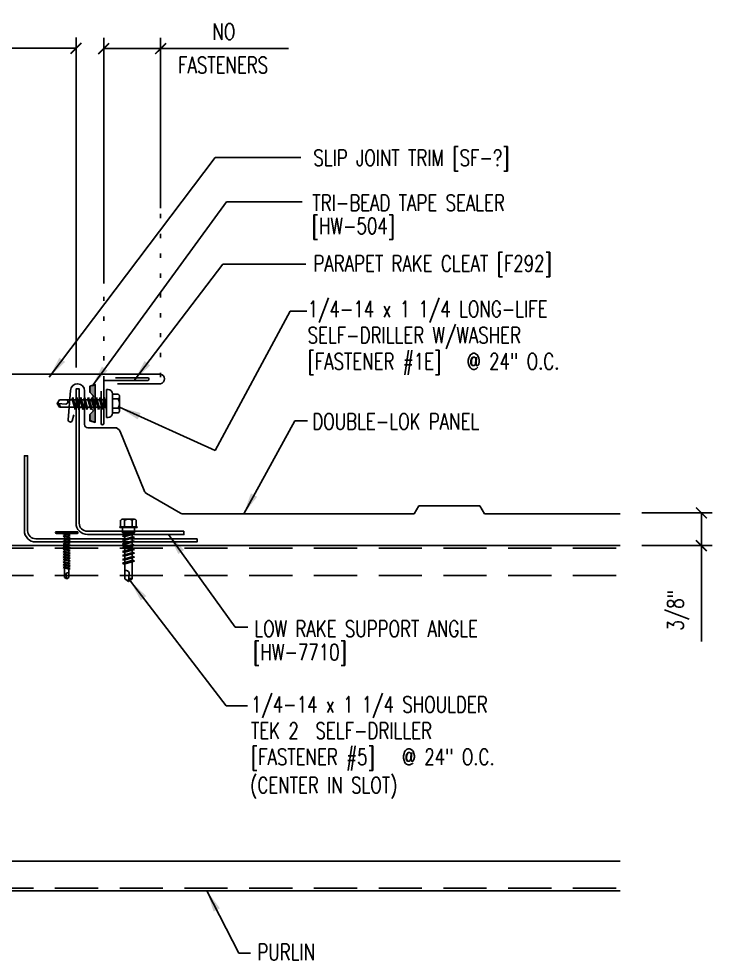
# Model space of a CAD drawing. Extents: x 7.9 to 39.6, y 14.5 to 36.3.
# Drawn here: x 23.53 to 39.59, y 14.52 to 36.34 of the extents above; entities that cross this region are included whole.
import ezdxf

# ---------------------------------------------------------------- set-up
doc = ezdxf.new("R2010")
doc.units = 0
doc.header["$LTSCALE"] = 4
doc.header["$MEASUREMENT"] = 0
doc.linetypes.add('ACAD_ISO07W100', pattern=[3, 0, -3])
doc.linetypes.add('HIDDEN', pattern=[0.375, 0.25, -0.125])
doc.layers.get('0').update_dxf_attribs({"linetype": 'CONTINUOUS'})
doc.layers.get('DEFPOINTS').update_dxf_attribs({"linetype": 'CONTINUOUS'})
for name, color, linetype in [('DIM', 7, 'CONTINUOUS'), ('FASTENER', 9, 'CONTINUOUS'), ('PANEL', 11, 'CONTINUOUS'), ('STLA', 12, 'CONTINUOUS'), ('TAPE', 8, 'CONTINUOUS'), ('TEXT', 2, 'CONTINUOUS'), ('TRIM', 6, 'CONTINUOUS')]:
    doc.layers.add(name, color=color, linetype=linetype)
doc.styles.add('TEXT1', font='ROMANS.shx', dxfattribs={"width": 0.75, "height": 0.375})
doc.dimstyles.new('DETAIL$0', dxfattribs={"dimscale": 4, "dimtxt": 0.09375, "dimasz": 0.0625, "dimexe": 0.0625, "dimexo": 0.125, "dimgap": 0.0625, "dimtad": 1, "dimdec": 4, "dimzin": 3, "dimdsep": 46, "dimlunit": 4, "dimtxsty": 'TEXT1', "dimblk": 'ARCHTICK', "dimcen": 0.0625, "dimclrd": 7, "dimclre": 7, "dimclrt": 2, "dimadec": 0, "dimazin": 0, "dimtfac": 0.59375, "dimtdec": 4, "dimtmove": 0, "dimatfit": 3, "dimfxl": 0, "dimtolj": 1, "dimtzin": 3, "dimarcsym": 0})
doc.dimstyles.new('DETAIL$7', dxfattribs={"dimscale": 4, "dimtxt": 0.09375, "dimasz": 0.125, "dimexe": 0.0625, "dimexo": 0.125, "dimgap": 0.0625, "dimtad": 1, "dimdec": 4, "dimzin": 3, "dimdsep": 46, "dimlunit": 4, "dimtxsty": 'TEXT1', "dimblk": 'ARCHTICK', "dimcen": 0.0625, "dimclrd": 7, "dimclre": 7, "dimclrt": 2, "dimadec": 0, "dimazin": 0, "dimtfac": 0.59375, "dimtdec": 4, "dimtmove": 0, "dimatfit": 3, "dimfxl": 0, "dimtolj": 1, "dimtzin": 3, "dimarcsym": 0})

# ---------------------------------------------------------------- blocks, each defined once
blk = doc.blocks.new('*X4')
at = {"color": 0}
for p, q in [((-0.434, 0.135), (-0.434, 0.135)), ((-0.434, 0.123), (-0.434, 0.123)), ((-0.422, 0.141), (-0.422, 0.141)), ((-0.422, 0.129), (-0.422, 0.129)), ((-0.422, 0.117), (-0.422, 0.117)), ((-0.422, 0.105), (-0.422, 0.105)), ((-0.422, 0.094), (-0.422, 0.094)), ((-0.422, 0.082), (-0.422, 0.082)), ((-0.41, 0.135), (-0.41, 0.135)), ((-0.41, 0.123), (-0.41, 0.123)), ((-0.41, 0.111), (-0.41, 0.111)), ((-0.41, 0.1), (-0.41, 0.1)), ((-0.41, 0.088), (-0.41, 0.088)), ((-0.41, 0.076), (-0.41, 0.076)), ((-0.41, 0.064), (-0.41, 0.064)), ((-0.41, 0.053), (-0.41, 0.053)), ((-0.41, 0.041), (-0.41, 0.041)), ((-0.398, 0.141), (-0.398, 0.141)), ((-0.398, 0.129), (-0.398, 0.129)), ((-0.398, 0.117), (-0.398, 0.117)), ((-0.398, 0.105), (-0.398, 0.105)), ((-0.398, 0.094), (-0.398, 0.094)), ((-0.398, 0.082), (-0.398, 0.082)), ((-0.398, 0.07), (-0.398, 0.07)), ((-0.398, 0.059), (-0.398, 0.059)), ((-0.398, 0.047), (-0.398, 0.047)), ((-0.398, 0.035), (-0.398, 0.035)), ((-0.398, 0.023), (-0.398, 0.023)), ((-0.387, 0.135), (-0.387, 0.135)), ((-0.387, 0.123), (-0.387, 0.123)), ((-0.387, 0.111), (-0.387, 0.111)), ((-0.387, 0.1), (-0.387, 0.1)), ((-0.387, 0.088), (-0.387, 0.088)), ((-0.387, 0.076), (-0.387, 0.076)), ((-0.387, 0.064), (-0.387, 0.064)), ((-0.387, 0.053), (-0.387, 0.053)), ((-0.387, 0.041), (-0.387, 0.041)), ((-0.387, 0.029), (-0.387, 0.029)), ((-0.375, 0.141), (-0.375, 0.141)), ((-0.375, 0.129), (-0.375, 0.129)), ((-0.375, 0.117), (-0.375, 0.117)), ((-0.375, 0.105), (-0.375, 0.105)), ((-0.375, 0.094), (-0.375, 0.094)), ((-0.375, 0.082), (-0.375, 0.082)), ((-0.375, 0.07), (-0.375, 0.07)), ((-0.375, 0.059), (-0.375, 0.059)), ((-0.375, 0.047), (-0.375, 0.047)), ((-0.375, 0.035), (-0.375, 0.035)), ((-0.375, 0.023), (-0.375, 0.023)), ((-0.363, 0.135), (-0.363, 0.135)), ((-0.363, 0.123), (-0.363, 0.123)), ((-0.363, 0.111), (-0.363, 0.111)), ((-0.363, 0.1), (-0.363, 0.1)), ((-0.363, 0.088), (-0.363, 0.088)), ((-0.363, 0.076), (-0.363, 0.076)), ((-0.363, 0.064), (-0.363, 0.064)), ((-0.363, 0.053), (-0.363, 0.053)), ((-0.363, 0.041), (-0.363, 0.041)), ((-0.363, 0.029), (-0.363, 0.029)), ((-0.352, 0.141), (-0.352, 0.141)), ((-0.352, 0.129), (-0.352, 0.129)), ((-0.352, 0.117), (-0.352, 0.117)), ((-0.352, 0.105), (-0.352, 0.105)), ((-0.352, 0.094), (-0.352, 0.094)), ((-0.352, 0.082), (-0.352, 0.082)), ((-0.352, 0.07), (-0.352, 0.07)), ((-0.352, 0.059), (-0.352, 0.059)), ((-0.352, 0.047), (-0.352, 0.047)), ((-0.352, 0.035), (-0.352, 0.035)), ((-0.352, 0.023), (-0.352, 0.023)), ((-0.34, 0.135), (-0.34, 0.135)), ((-0.34, 0.123), (-0.34, 0.123)), ((-0.34, 0.111), (-0.34, 0.111)), ((-0.34, 0.1), (-0.34, 0.1)), ((-0.34, 0.088), (-0.34, 0.088)), ((-0.34, 0.076), (-0.34, 0.076)), ((-0.34, 0.064), (-0.34, 0.064)), ((-0.34, 0.053), (-0.34, 0.053)), ((-0.34, 0.041), (-0.34, 0.041)), ((-0.34, 0.029), (-0.34, 0.029)), ((-0.328, 0.141), (-0.328, 0.141)), ((-0.328, 0.129), (-0.328, 0.129)), ((-0.328, 0.117), (-0.328, 0.117)), ((-0.328, 0.105), (-0.328, 0.105)), ((-0.328, 0.094), (-0.328, 0.094)), ((-0.328, 0.082), (-0.328, 0.082)), ((-0.328, 0.07), (-0.328, 0.07)), ((-0.328, 0.059), (-0.328, 0.059)), ((-0.328, 0.047), (-0.328, 0.047)), ((-0.328, 0.035), (-0.328, 0.035)), ((-0.328, 0.023), (-0.328, 0.023)), ((-0.316, 0.135), (-0.316, 0.135)), ((-0.316, 0.123), (-0.316, 0.123)), ((-0.316, 0.111), (-0.316, 0.111)), ((-0.316, 0.1), (-0.316, 0.1)), ((-0.316, 0.088), (-0.316, 0.088)), ((-0.316, 0.076), (-0.316, 0.076)), ((-0.316, 0.064), (-0.316, 0.064)), ((-0.316, 0.053), (-0.316, 0.053)), ((-0.316, 0.041), (-0.316, 0.041)), ((-0.316, 0.029), (-0.316, 0.029)), ((-0.305, 0.141), (-0.305, 0.141)), ((-0.305, 0.129), (-0.305, 0.129)), ((-0.305, 0.117), (-0.305, 0.117)), ((-0.305, 0.105), (-0.305, 0.105)), ((-0.305, 0.094), (-0.305, 0.094)), ((-0.305, 0.082), (-0.305, 0.082)), ((-0.305, 0.07), (-0.305, 0.07)), ((-0.305, 0.059), (-0.305, 0.059)), ((-0.305, 0.047), (-0.305, 0.047)), ((-0.305, 0.035), (-0.305, 0.035)), ((-0.305, 0.023), (-0.305, 0.023)), ((-0.293, 0.135), (-0.293, 0.135)), ((-0.293, 0.123), (-0.293, 0.123)), ((-0.293, 0.111), (-0.293, 0.111)), ((-0.293, 0.1), (-0.293, 0.1)), ((-0.293, 0.088), (-0.293, 0.088)), ((-0.293, 0.076), (-0.293, 0.076)), ((-0.293, 0.064), (-0.293, 0.064)), ((-0.293, 0.053), (-0.293, 0.053)), ((-0.293, 0.041), (-0.293, 0.041)), ((-0.293, 0.029), (-0.293, 0.029)), ((-0.281, 0.141), (-0.281, 0.141)), ((-0.281, 0.129), (-0.281, 0.129)), ((-0.281, 0.117), (-0.281, 0.117)), ((-0.281, 0.105), (-0.281, 0.105)), ((-0.281, 0.094), (-0.281, 0.094)), ((-0.281, 0.082), (-0.281, 0.082)), ((-0.281, 0.07), (-0.281, 0.07)), ((-0.281, 0.059), (-0.281, 0.059)), ((-0.281, 0.047), (-0.281, 0.047)), ((-0.281, 0.035), (-0.281, 0.035)), ((-0.281, 0.023), (-0.281, 0.023)), ((-0.27, 0.135), (-0.27, 0.135)), ((-0.27, 0.123), (-0.27, 0.123)), ((-0.27, 0.111), (-0.27, 0.111)), ((-0.27, 0.1), (-0.27, 0.1)), ((-0.27, 0.088), (-0.27, 0.088)), ((-0.27, 0.076), (-0.27, 0.076)), ((-0.27, 0.064), (-0.27, 0.064)), ((-0.27, 0.053), (-0.27, 0.053)), ((-0.27, 0.041), (-0.27, 0.041)), ((-0.27, 0.029), (-0.27, 0.029)), ((-0.258, 0.141), (-0.258, 0.141)), ((-0.258, 0.129), (-0.258, 0.129)), ((-0.258, 0.117), (-0.258, 0.117)), ((-0.258, 0.105), (-0.258, 0.105)), ((-0.258, 0.094), (-0.258, 0.094)), ((-0.258, 0.082), (-0.258, 0.082)), ((-0.258, 0.07), (-0.258, 0.07)), ((-0.258, 0.059), (-0.258, 0.059)), ((-0.258, 0.047), (-0.258, 0.047)), ((-0.258, 0.035), (-0.258, 0.035)), ((-0.258, 0.023), (-0.258, 0.023)), ((-0.246, 0.135), (-0.246, 0.135)), ((-0.246, 0.123), (-0.246, 0.123)), ((-0.246, 0.111), (-0.246, 0.111)), ((-0.246, 0.1), (-0.246, 0.1)), ((-0.246, 0.088), (-0.246, 0.088)), ((-0.246, 0.076), (-0.246, 0.076)), ((-0.246, 0.064), (-0.246, 0.064)), ((-0.246, 0.053), (-0.246, 0.053)), ((-0.246, 0.041), (-0.246, 0.041)), ((-0.234, 0.141), (-0.234, 0.141)), ((-0.234, 0.129), (-0.234, 0.129)), ((-0.234, 0.117), (-0.234, 0.117)), ((-0.234, 0.105), (-0.234, 0.105)), ((-0.234, 0.094), (-0.234, 0.094)), ((-0.234, 0.082), (-0.234, 0.082)), ((-0.234, 0.07), (-0.234, 0.07)), ((-0.234, 0.059), (-0.234, 0.059)), ((-0.234, 0.047), (-0.234, 0.047)), ((-0.223, 0.135), (-0.223, 0.135)), ((-0.223, 0.123), (-0.223, 0.123)), ((-0.223, 0.111), (-0.223, 0.111)), ((-0.223, 0.1), (-0.223, 0.1)), ((-0.223, 0.088), (-0.223, 0.088)), ((-0.223, 0.076), (-0.223, 0.076)), ((-0.223, 0.064), (-0.223, 0.064)), ((-0.211, 0.141), (-0.211, 0.141)), ((-0.211, 0.129), (-0.211, 0.129)), ((-0.211, 0.117), (-0.211, 0.117)), ((-0.211, 0.105), (-0.211, 0.105)), ((-0.211, 0.094), (-0.211, 0.094)), ((-0.211, 0.082), (-0.211, 0.082)), ((-0.211, 0.07), (-0.211, 0.07)), ((-0.199, 0.135), (-0.199, 0.135)), ((-0.199, 0.123), (-0.199, 0.123)), ((-0.199, 0.111), (-0.199, 0.111)), ((-0.199, 0.1), (-0.199, 0.1)), ((-0.199, 0.088), (-0.199, 0.088)), ((-0.188, 0.141), (-0.188, 0.141)), ((-0.188, 0.129), (-0.188, 0.129)), ((-0.188, 0.117), (-0.188, 0.117)), ((-0.188, 0.105), (-0.188, 0.105)), ((-0.188, 0.094), (-0.188, 0.094)), ((-0.176, 0.135), (-0.176, 0.135)), ((-0.176, 0.123), (-0.176, 0.123)), ((-0.176, 0.111), (-0.176, 0.111)), ((-0.164, 0.141), (-0.164, 0.141)), ((-0.164, 0.129), (-0.164, 0.129)), ((-0.164, 0.117), (-0.164, 0.117)), ((-0.164, 0.105), (-0.164, 0.105)), ((-0.152, 0.135), (-0.152, 0.135)), ((-0.152, 0.123), (-0.152, 0.123)), ((-0.152, 0.111), (-0.152, 0.111)), ((-0.152, 0.1), (-0.152, 0.1)), ((-0.141, 0.141), (-0.141, 0.141)), ((-0.141, 0.129), (-0.141, 0.129)), ((-0.141, 0.117), (-0.141, 0.117)), ((-0.141, 0.105), (-0.141, 0.105)), ((-0.141, 0.094), (-0.141, 0.094)), ((-0.141, 0.082), (-0.141, 0.082)), ((-0.129, 0.135), (-0.129, 0.135)), ((-0.129, 0.123), (-0.129, 0.123)), ((-0.129, 0.111), (-0.129, 0.111)), ((-0.129, 0.1), (-0.129, 0.1)), ((-0.129, 0.088), (-0.129, 0.088)), ((-0.129, 0.076), (-0.129, 0.076)), ((-0.117, 0.141), (-0.117, 0.141)), ((-0.117, 0.129), (-0.117, 0.129)), ((-0.117, 0.117), (-0.117, 0.117)), ((-0.117, 0.105), (-0.117, 0.105)), ((-0.117, 0.094), (-0.117, 0.094)), ((-0.117, 0.082), (-0.117, 0.082)), ((-0.117, 0.07), (-0.117, 0.07)), ((-0.117, 0.059), (-0.117, 0.059)), ((-0.105, 0.135), (-0.105, 0.135)), ((-0.105, 0.123), (-0.105, 0.123)), ((-0.105, 0.111), (-0.105, 0.111)), ((-0.105, 0.1), (-0.105, 0.1)), ((-0.105, 0.088), (-0.105, 0.088)), ((-0.105, 0.076), (-0.105, 0.076)), ((-0.105, 0.064), (-0.105, 0.064)), ((-0.105, 0.053), (-0.105, 0.053)), ((-0.094, 0.141), (-0.094, 0.141)), ((-0.094, 0.129), (-0.094, 0.129)), ((-0.094, 0.117), (-0.094, 0.117)), ((-0.094, 0.105), (-0.094, 0.105)), ((-0.094, 0.094), (-0.094, 0.094)), ((-0.094, 0.082), (-0.094, 0.082)), ((-0.094, 0.07), (-0.094, 0.07)), ((-0.094, 0.059), (-0.094, 0.059)), ((-0.094, 0.047), (-0.094, 0.047)), ((-0.094, 0.035), (-0.094, 0.035)), ((-0.082, 0.135), (-0.082, 0.135)), ((-0.082, 0.123), (-0.082, 0.123)), ((-0.082, 0.111), (-0.082, 0.111)), ((-0.082, 0.1), (-0.082, 0.1)), ((-0.082, 0.088), (-0.082, 0.088)), ((-0.082, 0.076), (-0.082, 0.076)), ((-0.082, 0.064), (-0.082, 0.064)), ((-0.082, 0.053), (-0.082, 0.053)), ((-0.082, 0.041), (-0.082, 0.041)), ((-0.082, 0.029), (-0.082, 0.029)), ((-0.07, 0.141), (-0.07, 0.141)), ((-0.07, 0.129), (-0.07, 0.129)), ((-0.07, 0.117), (-0.07, 0.117)), ((-0.07, 0.105), (-0.07, 0.105)), ((-0.07, 0.094), (-0.07, 0.094)), ((-0.07, 0.082), (-0.07, 0.082)), ((-0.07, 0.07), (-0.07, 0.07)), ((-0.07, 0.059), (-0.07, 0.059)), ((-0.07, 0.047), (-0.07, 0.047)), ((-0.07, 0.035), (-0.07, 0.035)), ((-0.07, 0.023), (-0.07, 0.023)), ((-0.059, 0.135), (-0.059, 0.135)), ((-0.059, 0.123), (-0.059, 0.123)), ((-0.059, 0.111), (-0.059, 0.111)), ((-0.059, 0.1), (-0.059, 0.1)), ((-0.059, 0.088), (-0.059, 0.088)), ((-0.059, 0.076), (-0.059, 0.076)), ((-0.059, 0.064), (-0.059, 0.064)), ((-0.059, 0.053), (-0.059, 0.053)), ((-0.059, 0.041), (-0.059, 0.041)), ((-0.059, 0.029), (-0.059, 0.029)), ((-0.047, 0.141), (-0.047, 0.141)), ((-0.047, 0.129), (-0.047, 0.129)), ((-0.047, 0.117), (-0.047, 0.117)), ((-0.047, 0.105), (-0.047, 0.105)), ((-0.047, 0.094), (-0.047, 0.094)), ((-0.047, 0.082), (-0.047, 0.082)), ((-0.047, 0.07), (-0.047, 0.07)), ((-0.047, 0.059), (-0.047, 0.059)), ((-0.047, 0.047), (-0.047, 0.047)), ((-0.047, 0.035), (-0.047, 0.035)), ((-0.047, 0.023), (-0.047, 0.023)), ((-0.035, 0.135), (-0.035, 0.135)), ((-0.035, 0.123), (-0.035, 0.123)), ((-0.035, 0.111), (-0.035, 0.111)), ((-0.035, 0.1), (-0.035, 0.1)), ((-0.035, 0.088), (-0.035, 0.088)), ((-0.035, 0.076), (-0.035, 0.076)), ((-0.035, 0.064), (-0.035, 0.064)), ((-0.035, 0.053), (-0.035, 0.053)), ((-0.035, 0.041), (-0.035, 0.041)), ((-0.035, 0.029), (-0.035, 0.029)), ((-0.023, 0.141), (-0.023, 0.141)), ((-0.023, 0.129), (-0.023, 0.129)), ((-0.023, 0.117), (-0.023, 0.117)), ((-0.023, 0.105), (-0.023, 0.105)), ((-0.023, 0.094), (-0.023, 0.094)), ((-0.023, 0.082), (-0.023, 0.082)), ((-0.023, 0.07), (-0.023, 0.07)), ((-0.023, 0.059), (-0.023, 0.059)), ((-0.023, 0.047), (-0.023, 0.047)), ((-0.023, 0.035), (-0.023, 0.035)), ((-0.023, 0.023), (-0.023, 0.023)), ((-0.012, 0.135), (-0.012, 0.135)), ((-0.012, 0.123), (-0.012, 0.123)), ((-0.012, 0.111), (-0.012, 0.111)), ((-0.012, 0.1), (-0.012, 0.1)), ((-0.012, 0.088), (-0.012, 0.088)), ((-0.012, 0.076), (-0.012, 0.076)), ((-0.012, 0.064), (-0.012, 0.064)), ((-0.012, 0.053), (-0.012, 0.053)), ((-0.012, 0.041), (-0.012, 0.041)), ((-0.012, 0.029), (-0.012, 0.029)), ((0, 0.141), (0, 0.141)), ((0, 0.129), (0, 0.129)), ((0, 0.117), (0, 0.117)), ((0, 0.105), (0, 0.105)), ((0, 0.094), (0, 0.094)), ((0, 0.082), (0, 0.082)), ((0, 0.07), (0, 0.07)), ((0, 0.059), (0, 0.059)), ((0, 0.047), (0, 0.047)), ((0, 0.035), (0, 0.035)), ((0, 0.023), (0, 0.023)), ((0.012, 0.135), (0.012, 0.135)), ((0.012, 0.123), (0.012, 0.123)), ((0.012, 0.111), (0.012, 0.111)), ((0.012, 0.1), (0.012, 0.1)), ((0.012, 0.088), (0.012, 0.088)), ((0.012, 0.076), (0.012, 0.076)), ((0.012, 0.064), (0.012, 0.064)), ((0.012, 0.053), (0.012, 0.053)), ((0.012, 0.041), (0.012, 0.041)), ((0.012, 0.029), (0.012, 0.029)), ((0.023, 0.141), (0.023, 0.141)), ((0.023, 0.129), (0.023, 0.129)), ((0.023, 0.117), (0.023, 0.117)), ((0.023, 0.105), (0.023, 0.105)), ((0.023, 0.094), (0.023, 0.094)), ((0.023, 0.082), (0.023, 0.082)), ((0.023, 0.07), (0.023, 0.07)), ((0.023, 0.059), (0.023, 0.059)), ((0.023, 0.047), (0.023, 0.047)), ((0.023, 0.035), (0.023, 0.035)), ((0.023, 0.023), (0.023, 0.023)), ((0.035, 0.135), (0.035, 0.135)), ((0.035, 0.123), (0.035, 0.123)), ((0.035, 0.111), (0.035, 0.111)), ((0.035, 0.1), (0.035, 0.1)), ((0.035, 0.088), (0.035, 0.088)), ((0.035, 0.076), (0.035, 0.076)), ((0.035, 0.064), (0.035, 0.064)), ((0.035, 0.053), (0.035, 0.053)), ((0.035, 0.041), (0.035, 0.041)), ((0.035, 0.029), (0.035, 0.029)), ((0.047, 0.141), (0.047, 0.141)), ((0.047, 0.129), (0.047, 0.129)), ((0.047, 0.117), (0.047, 0.117)), ((0.047, 0.105), (0.047, 0.105)), ((0.047, 0.094), (0.047, 0.094)), ((0.047, 0.082), (0.047, 0.082)), ((0.047, 0.07), (0.047, 0.07)), ((0.047, 0.059), (0.047, 0.059)), ((0.047, 0.047), (0.047, 0.047)), ((0.047, 0.035), (0.047, 0.035)), ((0.047, 0.023), (0.047, 0.023)), ((0.059, 0.135), (0.059, 0.135)), ((0.059, 0.123), (0.059, 0.123)), ((0.059, 0.111), (0.059, 0.111)), ((0.059, 0.1), (0.059, 0.1)), ((0.059, 0.088), (0.059, 0.088)), ((0.059, 0.076), (0.059, 0.076)), ((0.059, 0.064), (0.059, 0.064)), ((0.059, 0.053), (0.059, 0.053)), ((0.059, 0.041), (0.059, 0.041)), ((0.059, 0.029), (0.059, 0.029)), ((0.07, 0.141), (0.07, 0.141)), ((0.07, 0.129), (0.07, 0.129)), ((0.07, 0.117), (0.07, 0.117)), ((0.07, 0.105), (0.07, 0.105)), ((0.07, 0.094), (0.07, 0.094)), ((0.07, 0.082), (0.07, 0.082)), ((0.07, 0.07), (0.07, 0.07)), ((0.07, 0.059), (0.07, 0.059)), ((0.07, 0.047), (0.07, 0.047)), ((0.07, 0.035), (0.07, 0.035)), ((0.07, 0.023), (0.07, 0.023)), ((0.082, 0.135), (0.082, 0.135)), ((0.082, 0.123), (0.082, 0.123)), ((0.082, 0.111), (0.082, 0.111)), ((0.082, 0.1), (0.082, 0.1)), ((0.082, 0.088), (0.082, 0.088)), ((0.082, 0.076), (0.082, 0.076)), ((0.082, 0.064), (0.082, 0.064)), ((0.082, 0.053), (0.082, 0.053)), ((0.082, 0.041), (0.082, 0.041)), ((0.082, 0.029), (0.082, 0.029)), ((0.094, 0.141), (0.094, 0.141)), ((0.094, 0.129), (0.094, 0.129)), ((0.094, 0.117), (0.094, 0.117)), ((0.094, 0.105), (0.094, 0.105)), ((0.094, 0.094), (0.094, 0.094)), ((0.094, 0.082), (0.094, 0.082)), ((0.094, 0.07), (0.094, 0.07)), ((0.094, 0.059), (0.094, 0.059)), ((0.094, 0.047), (0.094, 0.047)), ((0.094, 0.035), (0.094, 0.035)), ((0.105, 0.135), (0.105, 0.135)), ((0.105, 0.123), (0.105, 0.123)), ((0.105, 0.111), (0.105, 0.111)), ((0.105, 0.1), (0.105, 0.1)), ((0.105, 0.088), (0.105, 0.088)), ((0.105, 0.076), (0.105, 0.076)), ((0.105, 0.064), (0.105, 0.064)), ((0.105, 0.053), (0.105, 0.053)), ((0.117, 0.141), (0.117, 0.141)), ((0.117, 0.129), (0.117, 0.129)), ((0.117, 0.117), (0.117, 0.117)), ((0.117, 0.105), (0.117, 0.105)), ((0.117, 0.094), (0.117, 0.094)), ((0.117, 0.082), (0.117, 0.082)), ((0.117, 0.07), (0.117, 0.07)), ((0.117, 0.059), (0.117, 0.059)), ((0.129, 0.135), (0.129, 0.135)), ((0.129, 0.123), (0.129, 0.123)), ((0.129, 0.111), (0.129, 0.111)), ((0.129, 0.1), (0.129, 0.1)), ((0.129, 0.088), (0.129, 0.088)), ((0.129, 0.076), (0.129, 0.076)), ((0.141, 0.141), (0.141, 0.141)), ((0.141, 0.129), (0.141, 0.129)), ((0.141, 0.117), (0.141, 0.117)), ((0.141, 0.105), (0.141, 0.105)), ((0.141, 0.094), (0.141, 0.094)), ((0.141, 0.082), (0.141, 0.082)), ((0.152, 0.135), (0.152, 0.135)), ((0.152, 0.123), (0.152, 0.123)), ((0.152, 0.111), (0.152, 0.111)), ((0.152, 0.1), (0.152, 0.1)), ((0.164, 0.141), (0.164, 0.141)), ((0.164, 0.129), (0.164, 0.129)), ((0.164, 0.117), (0.164, 0.117)), ((0.164, 0.105), (0.164, 0.105)), ((0.176, 0.135), (0.176, 0.135)), ((0.176, 0.123), (0.176, 0.123)), ((0.176, 0.111), (0.176, 0.111)), ((0.188, 0.141), (0.188, 0.141)), ((0.188, 0.129), (0.188, 0.129)), ((0.188, 0.117), (0.188, 0.117)), ((0.188, 0.105), (0.188, 0.105)), ((0.188, 0.094), (0.188, 0.094)), ((0.199, 0.135), (0.199, 0.135)), ((0.199, 0.123), (0.199, 0.123)), ((0.199, 0.111), (0.199, 0.111)), ((0.199, 0.1), (0.199, 0.1)), ((0.199, 0.088), (0.199, 0.088)), ((0.211, 0.141), (0.211, 0.141)), ((0.211, 0.129), (0.211, 0.129)), ((0.211, 0.117), (0.211, 0.117)), ((0.211, 0.105), (0.211, 0.105)), ((0.211, 0.094), (0.211, 0.094)), ((0.211, 0.082), (0.211, 0.082)), ((0.211, 0.07), (0.211, 0.07)), ((0.223, 0.135), (0.223, 0.135)), ((0.223, 0.123), (0.223, 0.123)), ((0.223, 0.111), (0.223, 0.111)), ((0.223, 0.1), (0.223, 0.1)), ((0.223, 0.088), (0.223, 0.088)), ((0.223, 0.076), (0.223, 0.076)), ((0.223, 0.064), (0.223, 0.064)), ((0.234, 0.141), (0.234, 0.141)), ((0.234, 0.129), (0.234, 0.129)), ((0.234, 0.117), (0.234, 0.117)), ((0.234, 0.105), (0.234, 0.105)), ((0.234, 0.094), (0.234, 0.094)), ((0.234, 0.082), (0.234, 0.082)), ((0.234, 0.07), (0.234, 0.07)), ((0.234, 0.059), (0.234, 0.059)), ((0.234, 0.047), (0.234, 0.047)), ((0.246, 0.135), (0.246, 0.135)), ((0.246, 0.123), (0.246, 0.123)), ((0.246, 0.111), (0.246, 0.111)), ((0.246, 0.1), (0.246, 0.1)), ((0.246, 0.088), (0.246, 0.088)), ((0.246, 0.076), (0.246, 0.076)), ((0.246, 0.064), (0.246, 0.064)), ((0.246, 0.053), (0.246, 0.053)), ((0.246, 0.041), (0.246, 0.041)), ((0.258, 0.141), (0.258, 0.141)), ((0.258, 0.129), (0.258, 0.129)), ((0.258, 0.117), (0.258, 0.117)), ((0.258, 0.105), (0.258, 0.105)), ((0.258, 0.094), (0.258, 0.094)), ((0.258, 0.082), (0.258, 0.082)), ((0.258, 0.07), (0.258, 0.07)), ((0.258, 0.059), (0.258, 0.059)), ((0.258, 0.047), (0.258, 0.047)), ((0.258, 0.035), (0.258, 0.035)), ((0.258, 0.023), (0.258, 0.023)), ((0.27, 0.135), (0.27, 0.135)), ((0.27, 0.123), (0.27, 0.123)), ((0.27, 0.111), (0.27, 0.111)), ((0.27, 0.1), (0.27, 0.1)), ((0.27, 0.088), (0.27, 0.088)), ((0.27, 0.076), (0.27, 0.076)), ((0.27, 0.064), (0.27, 0.064)), ((0.27, 0.053), (0.27, 0.053)), ((0.27, 0.041), (0.27, 0.041)), ((0.27, 0.029), (0.27, 0.029)), ((0.281, 0.141), (0.281, 0.141)), ((0.281, 0.129), (0.281, 0.129)), ((0.281, 0.117), (0.281, 0.117)), ((0.281, 0.105), (0.281, 0.105)), ((0.281, 0.094), (0.281, 0.094)), ((0.281, 0.082), (0.281, 0.082)), ((0.281, 0.07), (0.281, 0.07)), ((0.281, 0.059), (0.281, 0.059)), ((0.281, 0.047), (0.281, 0.047)), ((0.281, 0.035), (0.281, 0.035)), ((0.281, 0.023), (0.281, 0.023)), ((0.293, 0.135), (0.293, 0.135)), ((0.293, 0.123), (0.293, 0.123)), ((0.293, 0.111), (0.293, 0.111)), ((0.293, 0.1), (0.293, 0.1)), ((0.293, 0.088), (0.293, 0.088)), ((0.293, 0.076), (0.293, 0.076)), ((0.293, 0.064), (0.293, 0.064)), ((0.293, 0.053), (0.293, 0.053)), ((0.293, 0.041), (0.293, 0.041)), ((0.293, 0.029), (0.293, 0.029)), ((0.305, 0.141), (0.305, 0.141)), ((0.305, 0.129), (0.305, 0.129)), ((0.305, 0.117), (0.305, 0.117)), ((0.305, 0.105), (0.305, 0.105)), ((0.305, 0.094), (0.305, 0.094)), ((0.305, 0.082), (0.305, 0.082)), ((0.305, 0.07), (0.305, 0.07)), ((0.305, 0.059), (0.305, 0.059)), ((0.305, 0.047), (0.305, 0.047)), ((0.305, 0.035), (0.305, 0.035)), ((0.305, 0.023), (0.305, 0.023)), ((0.316, 0.135), (0.316, 0.135)), ((0.316, 0.123), (0.316, 0.123)), ((0.316, 0.111), (0.316, 0.111)), ((0.316, 0.1), (0.316, 0.1)), ((0.316, 0.088), (0.316, 0.088)), ((0.316, 0.076), (0.316, 0.076)), ((0.316, 0.064), (0.316, 0.064)), ((0.316, 0.053), (0.316, 0.053)), ((0.316, 0.041), (0.316, 0.041)), ((0.316, 0.029), (0.316, 0.029)), ((0.328, 0.141), (0.328, 0.141)), ((0.328, 0.129), (0.328, 0.129)), ((0.328, 0.117), (0.328, 0.117)), ((0.328, 0.105), (0.328, 0.105)), ((0.328, 0.094), (0.328, 0.094)), ((0.328, 0.082), (0.328, 0.082)), ((0.328, 0.07), (0.328, 0.07)), ((0.328, 0.059), (0.328, 0.059)), ((0.328, 0.047), (0.328, 0.047)), ((0.328, 0.035), (0.328, 0.035)), ((0.328, 0.023), (0.328, 0.023)), ((0.34, 0.135), (0.34, 0.135)), ((0.34, 0.123), (0.34, 0.123)), ((0.34, 0.111), (0.34, 0.111)), ((0.34, 0.1), (0.34, 0.1)), ((0.34, 0.088), (0.34, 0.088)), ((0.34, 0.076), (0.34, 0.076)), ((0.34, 0.064), (0.34, 0.064)), ((0.34, 0.053), (0.34, 0.053)), ((0.34, 0.041), (0.34, 0.041)), ((0.34, 0.029), (0.34, 0.029)), ((0.352, 0.141), (0.352, 0.141)), ((0.352, 0.129), (0.352, 0.129)), ((0.352, 0.117), (0.352, 0.117)), ((0.352, 0.105), (0.352, 0.105)), ((0.352, 0.094), (0.352, 0.094)), ((0.352, 0.082), (0.352, 0.082)), ((0.352, 0.07), (0.352, 0.07)), ((0.352, 0.059), (0.352, 0.059)), ((0.352, 0.047), (0.352, 0.047)), ((0.352, 0.035), (0.352, 0.035)), ((0.352, 0.023), (0.352, 0.023)), ((0.363, 0.135), (0.363, 0.135)), ((0.363, 0.123), (0.363, 0.123)), ((0.363, 0.111), (0.363, 0.111)), ((0.363, 0.1), (0.363, 0.1)), ((0.363, 0.088), (0.363, 0.088)), ((0.363, 0.076), (0.363, 0.076)), ((0.363, 0.064), (0.363, 0.064)), ((0.363, 0.053), (0.363, 0.053)), ((0.363, 0.041), (0.363, 0.041)), ((0.363, 0.029), (0.363, 0.029)), ((0.375, 0.141), (0.375, 0.141)), ((0.375, 0.129), (0.375, 0.129)), ((0.375, 0.117), (0.375, 0.117)), ((0.375, 0.105), (0.375, 0.105)), ((0.375, 0.094), (0.375, 0.094)), ((0.375, 0.082), (0.375, 0.082)), ((0.375, 0.07), (0.375, 0.07)), ((0.375, 0.059), (0.375, 0.059)), ((0.375, 0.047), (0.375, 0.047)), ((0.375, 0.035), (0.375, 0.035)), ((0.375, 0.023), (0.375, 0.023)), ((0.387, 0.135), (0.387, 0.135)), ((0.387, 0.123), (0.387, 0.123)), ((0.387, 0.111), (0.387, 0.111)), ((0.387, 0.1), (0.387, 0.1)), ((0.387, 0.088), (0.387, 0.088)), ((0.387, 0.076), (0.387, 0.076)), ((0.387, 0.064), (0.387, 0.064)), ((0.387, 0.053), (0.387, 0.053)), ((0.387, 0.041), (0.387, 0.041)), ((0.387, 0.029), (0.387, 0.029)), ((0.398, 0.141), (0.398, 0.141)), ((0.398, 0.129), (0.398, 0.129)), ((0.398, 0.117), (0.398, 0.117)), ((0.398, 0.105), (0.398, 0.105)), ((0.398, 0.094), (0.398, 0.094)), ((0.398, 0.082), (0.398, 0.082)), ((0.398, 0.07), (0.398, 0.07)), ((0.398, 0.059), (0.398, 0.059)), ((0.398, 0.047), (0.398, 0.047)), ((0.398, 0.035), (0.398, 0.035)), ((0.398, 0.023), (0.398, 0.023)), ((0.41, 0.135), (0.41, 0.135)), ((0.41, 0.123), (0.41, 0.123)), ((0.41, 0.111), (0.41, 0.111)), ((0.41, 0.1), (0.41, 0.1)), ((0.41, 0.088), (0.41, 0.088)), ((0.41, 0.076), (0.41, 0.076)), ((0.41, 0.064), (0.41, 0.064)), ((0.41, 0.053), (0.41, 0.053)), ((0.41, 0.041), (0.41, 0.041)), ((0.422, 0.141), (0.422, 0.141)), ((0.422, 0.129), (0.422, 0.129)), ((0.422, 0.117), (0.422, 0.117)), ((0.422, 0.105), (0.422, 0.105)), ((0.422, 0.094), (0.422, 0.094)), ((0.422, 0.082), (0.422, 0.082)), ((0.434, 0.135), (0.434, 0.135)), ((0.434, 0.123), (0.434, 0.123))]:
    blk.add_line(p, q, dxfattribs=at)
blk = doc.blocks.new('MB_DBTAP')
at = {"layer": 'TAPE', "color": 9}
blk.add_lwpolyline([(-0.403, 0.018), (-0.442, 0.141), (0.442, 0.141), (0.403, 0.018), (0.26, 0.018), (0.17, 0.109), (0.079, 0.018), (0, 0.018), (-0.079, 0.018), (-0.17, 0.109), (-0.26, 0.018)], close=True, dxfattribs=at)
at = {"layer": 'TAPE', "color": 251}
blk.add_blockref('*X4', (0, 0), dxfattribs=at)
blk = doc.blocks.new('MB_DW3')
at = {"layer": 'FASTENER'}
for p, q in [((-0.215, 0.305), (-0.215, 0.171)), ((-0.161, 0.337), (0.161, 0.337)), ((-0.107, 0.305), (-0.107, 0.171)), ((0.107, 0.305), (0.107, 0.171)), ((0.215, 0.305), (0.215, 0.171)), ((-0.324, 0.071), (-0.324, 0.037)), ((-0.324, 0.037), (0.324, 0.037)), ((-0.224, 0.171), (0.215, 0.171)), ((-0.139, -0.016), (0.046, 0.037)), ((-0.104, -0.036), (0.139, 0.033)), ((-0.086, 0.037), (0.086, 0.037)), ((-0.086, 0.037), (-0.086, -0.001)), ((0.086, 0.037), (0.133, 0.037)), ((0.086, 0.018), (0.086, -0.042)), ((0.139, 0.033), (0.133, 0.037)), ((0.324, 0.071), (0.324, 0.037)), ((-0.104, -0.036), (-0.139, -0.016)), ((-0.139, -0.107), (0.104, -0.038)), ((-0.104, -0.127), (-0.139, -0.107)), ((-0.139, -0.198), (0.104, -0.128)), ((-0.104, -0.218), (-0.139, -0.198)), ((-0.104, -0.127), (0.139, -0.058)), ((-0.104, -0.218), (0.139, -0.149)), ((-0.086, -0.031), (-0.086, -0.092)), ((-0.086, -0.122), (-0.086, -0.183)), ((-0.086, -0.213), (-0.086, -0.274)), ((0.086, -0.073), (0.086, -0.133)), ((0.086, -0.164), (0.086, -0.224)), ((0.139, -0.058), (0.104, -0.038)), ((0.139, -0.149), (0.104, -0.128)), ((-0.139, -0.289), (0.104, -0.219)), ((-0.104, -0.309), (-0.139, -0.289)), ((-0.139, -0.38), (0.104, -0.31)), ((-0.104, -0.4), (-0.139, -0.38)), ((-0.139, -0.47), (0.104, -0.401)), ((-0.104, -0.309), (0.139, -0.239)), ((-0.104, -0.4), (0.139, -0.33)), ((-0.104, -0.491), (0.139, -0.421)), ((-0.086, -0.304), (-0.086, -0.364)), ((-0.086, -0.395), (-0.086, -0.455)), ((0.086, -0.255), (0.086, -0.315)), ((0.086, -0.345), (0.086, -0.406)), ((0.086, -0.436), (0.086, -0.497)), ((0.139, -0.239), (0.104, -0.219)), ((0.139, -0.33), (0.104, -0.31)), ((0.139, -0.421), (0.104, -0.401)), ((-0.104, -0.491), (-0.139, -0.47)), ((-0.139, -0.561), (0.104, -0.492)), ((-0.104, -0.581), (-0.139, -0.561)), ((-0.139, -0.652), (0.104, -0.583)), ((-0.104, -0.672), (-0.139, -0.652)), ((-0.104, -0.581), (0.139, -0.512)), ((-0.104, -0.672), (0.139, -0.603)), ((-0.086, -0.486), (-0.086, -0.546)), ((-0.086, -0.577), (-0.086, -0.637)), ((0.086, -0.527), (0.086, -0.588)), ((0.086, -0.618), (0.086, -0.679)), ((0.139, -0.512), (0.104, -0.492)), ((0.139, -0.603), (0.104, -0.583)), ((-0.139, -0.743), (0.104, -0.674)), ((-0.104, -0.763), (-0.139, -0.743)), ((-0.104, -0.763), (0.139, -0.694)), ((-0.086, -0.667), (-0.086, -0.728)), ((-0.086, -0.758), (-0.086, -1.05)), ((0.086, -0.709), (0.086, -1.05)), ((0.139, -0.694), (0.104, -0.674)), ((0, -1.111), (-0.086, -1.05)), ((-0.002, -1.095), (0.014, -0.909)), ((0, -1.111), (0.086, -1.05))]:
    blk.add_line(p, q, dxfattribs=at)
for centre, radius, start, end in [((-0.161, 0.274), 0.0628, 29.8754, 150.1246), ((0, 0.141), 0.196, 56.9974, 123.0026), ((0.161, 0.274), 0.0628, 29.8754, 150.1246), ((-0.224, 0.071), 0.1, 90, 180), ((0.224, 0.071), 0.1, 0, 90), ((-0.046, -0.921), 0.0615, 11.1445, 130.906), ((0.054, -1.097), 0.0563, 55.4585, 194.8454)]:
    blk.add_arc(centre, radius, start, end, dxfattribs=at)
blk = doc.blocks.new('MB_DO5')
for p, q in [((-0.193, 0.018), (0.193, 0.018)), ((-0.193, 0), (0.193, 0)), ((-0.181, 0.167), (-0.181, 0.018)), ((-0.181, 0.018), (0.181, 0.018)), ((-0.135, 0.193), (0.135, 0.193)), ((-0.089, 0.167), (-0.089, 0.018)), ((0.089, 0.167), (0.089, 0.018)), ((0.181, 0.167), (0.181, 0.018)), ((-0.139, 0), (-0.139, -0.123)), ((-0.139, -0.123), (0.139, -0.123)), ((-0.139, -0.194), (0.104, -0.124)), ((-0.104, -0.214), (-0.139, -0.194)), ((-0.139, -0.285), (0.104, -0.215)), ((-0.104, -0.214), (0.139, -0.145)), ((-0.086, -0.123), (-0.086, -0.179)), ((-0.086, -0.209), (-0.086, -0.27)), ((0.086, -0.16), (0.086, -0.22)), ((0.139, -0.145), (0.104, -0.124)), ((0.139, -0.235), (0.104, -0.215)), ((0.139, -0.123), (0.139, 0)), ((-0.104, -0.305), (-0.139, -0.285)), ((-0.139, -0.376), (0.104, -0.306)), ((-0.104, -0.396), (-0.139, -0.376)), ((-0.139, -0.466), (0.104, -0.397)), ((-0.104, -0.305), (0.139, -0.235)), ((-0.104, -0.396), (0.139, -0.326)), ((-0.104, -0.487), (0.139, -0.417)), ((-0.086, -0.3), (-0.086, -0.36)), ((-0.086, -0.391), (-0.086, -0.451)), ((0.086, -0.251), (0.086, -0.311)), ((0.086, -0.341), (0.086, -0.402)), ((0.086, -0.432), (0.086, -0.493)), ((0.139, -0.326), (0.104, -0.306)), ((0.139, -0.417), (0.104, -0.397)), ((-0.104, -0.487), (-0.139, -0.466)), ((-0.139, -0.557), (0.104, -0.488)), ((-0.104, -0.577), (-0.139, -0.557)), ((-0.139, -0.648), (0.104, -0.579)), ((-0.104, -0.668), (-0.139, -0.648)), ((-0.104, -0.577), (0.139, -0.508)), ((-0.104, -0.668), (0.139, -0.599)), ((-0.086, -0.482), (-0.086, -0.542)), ((-0.086, -0.572), (-0.086, -0.633)), ((0.086, -0.523), (0.086, -0.584)), ((0.086, -0.614), (0.086, -0.675)), ((0.139, -0.508), (0.104, -0.488)), ((0.139, -0.599), (0.104, -0.579)), ((-0.139, -0.739), (0.104, -0.67)), ((-0.104, -0.759), (-0.139, -0.739)), ((-0.139, -0.83), (0.104, -0.761)), ((-0.104, -0.85), (-0.139, -0.83)), ((-0.104, -0.759), (0.139, -0.69)), ((-0.104, -0.85), (0.139, -0.781)), ((-0.086, -0.663), (-0.086, -0.724)), ((-0.086, -0.754), (-0.086, -0.815)), ((-0.086, -0.845), (-0.086, -1.189)), ((0.086, -0.705), (0.086, -0.766)), ((0.086, -0.796), (0.086, -1.189)), ((0.139, -0.69), (0.104, -0.67)), ((0.139, -0.781), (0.104, -0.761)), ((-0.002, -1.234), (0.014, -1.048)), ((0, -1.25), (-0.086, -1.189)), ((0, -1.25), (0.086, -1.189))]:
    blk.add_line(p, q)
for centre, radius, start, end in [((-0.193, 0.009), 0.00894, 90, 270), ((-0.135, 0.141), 0.0527, 29.8754, 150.1246), ((0, 0.029), 0.164, 56.9974, 123.0026), ((0.135, 0.141), 0.0527, 29.8754, 150.1246), ((0.193, 0.009), 0.00894, 270, 90), ((-0.046, -1.06), 0.0615, 11.1445, 130.906), ((0.054, -1.236), 0.0563, 55.4585, 194.8454)]:
    blk.add_arc(centre, radius, start, end)
blk = doc.blocks.new('_ArchTick')
at = {"color": 0, "linetype": 'ByBlock', "const_width": 0.15}
blk.add_lwpolyline([(-0.5, -0.5), (0.5, 0.5)], dxfattribs=at)
blk = doc.blocks.new('*D5')
at = {"layer": 'DEFPOINTS', "color": 0}
for p in [(37.459, 24.891), (37.459, 24.132), (39.339, 24.132)]:
    blk.add_point(p, dxfattribs=at)
at = {"layer": 'DIM', "color": 7, "lineweight": -2}
for p, q in [((37.959, 24.891), (39.589, 24.891)), ((39.339, 24.891), (39.339, 24.132)), ((37.959, 24.132), (39.589, 24.132)), ((39.339, 24.132), (39.339, 21.906))]:
    blk.add_line(p, q, dxfattribs=at)
at = {"layer": 'DIM', "color": 7, "lineweight": -2, "xscale": 0.25, "yscale": 0.25, "zscale": 0.25}
for p, rotation in [((39.339, 24.891), 90), ((39.339, 24.132), 270)]:
    blk.add_blockref('_ArchTick', p, dxfattribs=dict(at, rotation=rotation))
at = {"layer": 'DIM', "color": 2, "insert": (38.803, 22.631), "char_height": 0.375, "attachment_point": 5, "rotation": 90, "style": 'TEXT1'}
blk.add_mtext('\\A1;3/8"', dxfattribs=at)
blk = doc.blocks.new('*D6')
at = {"layer": 'DEFPOINTS', "color": 0}
for p in [(24.853, 35.659), (20.471, 27.764), (24.853, 27.764)]:
    blk.add_point(p, dxfattribs=at)
at = {"layer": 'DIM', "color": 7, "lineweight": -2}
for p, q in [((20.471, 28.264), (20.471, 35.909)), ((24.853, 28.264), (24.853, 35.909)), ((20.471, 35.659), (24.853, 35.659))]:
    blk.add_line(p, q, dxfattribs=at)
at = {"layer": 'DIM', "color": 7, "lineweight": -2, "xscale": 0.25, "yscale": 0.25, "zscale": 0.25, "rotation": 180}
blk.add_blockref('_ArchTick', (20.471, 35.659), dxfattribs=at)
at = {"layer": 'DIM', "color": 7, "lineweight": -2, "xscale": 0.25, "yscale": 0.25, "zscale": 0.25}
blk.add_blockref('_ArchTick', (24.853, 35.659), dxfattribs=at)
at = {"layer": 'DIM', "color": 2, "insert": (22.662, 36.097), "char_height": 0.375, "attachment_point": 5, "style": 'TEXT1'}
blk.add_mtext('\\A1;DIM.', dxfattribs=at)
blk = doc.blocks.new('FD-F5')
at = {"layer": 'TEXT', "style": 'TEXT1', "width": 0.75}
for s, p in [('1/4-14 x 1 1/4 SHOULDER', (0.0047, -0.0408)), ('TEK 2  SELF-DRILLER', (0.0047, -0.1926)), ('[FASTENER #5]', (0.0047, -0.3444))]:
    blk.add_text(s, height=0.09375, dxfattribs=at).set_placement(p)
blk.add_attdef('(QUANTITY)', (0.8792, -0.3444), '', height=0.0938, dxfattribs=at)
blk = doc.blocks.new('FD-F1e')
at = {"layer": 'TEXT', "style": 'TEXT1', "width": 0.75}
for s, p in [('1/4-14 x 1 1/4 LONG-LIFE', (0.0047, -0.0408)), ('SELF-DRILLER W/WASHER', (0.0047, -0.1926)), ('[FASTENER #1E]', (0.0047, -0.3444))]:
    blk.add_text(s, height=0.09375, dxfattribs=at).set_placement(p)
blk.add_attdef('(QUANTITY)', (0.9263, -0.3444), '', height=0.0938, dxfattribs=at)
blk = doc.blocks.new('sd3')
at = {"layer": 'FASTENER'}
for p, q in [((-0.24, 0.082), (0.24, 0.082)), ((-0.24, 0.037), (0.24, 0.037)), ((-0.078, 0.008), (0.023, 0.037)), ((-0.058, -0.003), (-0.078, 0.008)), ((-0.058, -0.003), (0.08, 0.036)), ((-0.048, 0.037), (-0.048, 0.017)), ((0.05, 0.027), (0.05, -0.016)), ((-0.078, -0.052), (0.06, -0.013)), ((-0.058, -0.064), (-0.078, -0.052)), ((-0.078, -0.112), (0.06, -0.073)), ((-0.058, -0.124), (-0.078, -0.112)), ((-0.078, -0.172), (0.06, -0.133)), ((-0.058, -0.184), (-0.078, -0.172)), ((-0.078, -0.232), (0.06, -0.193)), ((-0.058, -0.064), (0.08, -0.024)), ((-0.058, -0.124), (0.08, -0.084)), ((-0.058, -0.184), (0.08, -0.144)), ((-0.058, -0.244), (0.08, -0.204)), ((-0.048, -0.001), (-0.048, -0.044)), ((-0.048, -0.061), (-0.048, -0.104)), ((-0.048, -0.121), (-0.048, -0.164)), ((-0.048, -0.181), (-0.048, -0.224)), ((0.05, -0.033), (0.05, -0.076)), ((0.05, -0.093), (0.05, -0.136)), ((0.05, -0.153), (0.05, -0.196)), ((0.05, -0.213), (0.05, -0.256)), ((0.08, -0.024), (0.06, -0.013)), ((0.08, -0.084), (0.06, -0.073)), ((0.08, -0.144), (0.06, -0.133)), ((0.08, -0.204), (0.06, -0.193)), ((-0.058, -0.244), (-0.078, -0.232)), ((-0.078, -0.292), (0.06, -0.253)), ((-0.058, -0.304), (-0.078, -0.292)), ((-0.078, -0.353), (0.06, -0.313)), ((-0.058, -0.364), (-0.078, -0.353)), ((-0.078, -0.413), (0.06, -0.373)), ((-0.058, -0.424), (-0.078, -0.413)), ((-0.078, -0.473), (0.06, -0.433)), ((-0.058, -0.304), (0.08, -0.264)), ((-0.058, -0.364), (0.08, -0.325)), ((-0.058, -0.424), (0.08, -0.385)), ((-0.048, -0.241), (-0.048, -0.284)), ((-0.048, -0.301), (-0.048, -0.344)), ((-0.048, -0.361), (-0.048, -0.404)), ((-0.048, -0.421), (-0.048, -0.464)), ((0.05, -0.273), (0.05, -0.316)), ((0.05, -0.333), (0.05, -0.376)), ((0.05, -0.393), (0.05, -0.436)), ((0.08, -0.264), (0.06, -0.253)), ((0.08, -0.325), (0.06, -0.313)), ((0.08, -0.385), (0.06, -0.373)), ((0.08, -0.445), (0.06, -0.433)), ((-0.058, -0.484), (-0.078, -0.473)), ((-0.078, -0.533), (0.06, -0.493)), ((-0.058, -0.544), (-0.078, -0.533)), ((-0.078, -0.593), (0.06, -0.553)), ((-0.058, -0.604), (-0.078, -0.593)), ((-0.078, -0.653), (0.06, -0.614)), ((-0.058, -0.664), (-0.078, -0.653)), ((-0.058, -0.484), (0.08, -0.445)), ((-0.058, -0.544), (0.08, -0.505)), ((-0.058, -0.604), (0.08, -0.565)), ((-0.058, -0.664), (0.08, -0.625)), ((-0.048, -0.481), (-0.048, -0.524)), ((-0.048, -0.541), (-0.048, -0.584)), ((-0.048, -0.601), (-0.048, -0.644)), ((0.05, -0.453), (0.05, -0.496)), ((0.05, -0.513), (0.05, -0.556)), ((0.05, -0.573), (0.05, -0.616)), ((0.05, -0.634), (0.05, -0.676)), ((0.08, -0.505), (0.06, -0.493)), ((0.08, -0.565), (0.06, -0.553)), ((0.08, -0.625), (0.06, -0.614)), ((-0.078, -0.713), (0.06, -0.674)), ((-0.058, -0.724), (-0.078, -0.713)), ((-0.078, -0.773), (0.06, -0.734)), ((-0.058, -0.785), (-0.078, -0.773)), ((-0.058, -0.724), (0.08, -0.685)), ((-0.058, -0.785), (0.08, -0.745)), ((-0.048, -0.662), (-0.048, -0.704)), ((-0.048, -0.722), (-0.048, -0.765)), ((-0.048, -0.782), (-0.048, -0.977)), ((0.05, -0.694), (0.05, -0.737)), ((0.05, -0.754), (0.05, -0.977)), ((0.08, -0.685), (0.06, -0.674)), ((0.08, -0.745), (0.06, -0.734)), ((0.001, -1.011), (-0.048, -0.977)), ((0, -1.003), (0.009, -0.896)), ((0.001, -1.011), (0.05, -0.977))]:
    blk.add_line(p, q, dxfattribs=at)
for centre, radius, start, end in [((-0.238, 0.06), 0.0227, 94.6639, 265.3361), ((0.238, 0.06), 0.0227, 274.6639, 85.3361), ((-0.025, -0.903), 0.0349, 11.1445, 130.906), ((0.032, -1.003), 0.032, 55.4585, 194.8454)]:
    blk.add_arc(centre, radius, start, end, dxfattribs=at)
blk = doc.blocks.new('*D12')
at = {"layer": 'DEFPOINTS', "color": 0}
for p in [(26.811, 35.652), (26.811, 31.453), (25.494, 29.71)]:
    blk.add_point(p, dxfattribs=at)
at = {"layer": 'DIM', "color": 7, "lineweight": -2}
for p, q in [((25.494, 30.21), (25.494, 35.902)), ((26.811, 31.953), (26.811, 35.902)), ((25.494, 35.652), (26.811, 35.652))]:
    blk.add_line(p, q, dxfattribs=at)
at = {"layer": 'DIM', "color": 7, "lineweight": -2, "xscale": 0.25, "yscale": 0.25, "zscale": 0.25, "rotation": 180}
blk.add_blockref('_ArchTick', (25.494, 35.652), dxfattribs=at)
at = {"layer": 'DIM', "color": 7, "lineweight": -2, "xscale": 0.25, "yscale": 0.25, "zscale": 0.25}
blk.add_blockref('_ArchTick', (26.811, 35.652), dxfattribs=at)

msp = doc.modelspace()

# ---------------------------------------------------------------- linework, layer by layer
at = {"layer": 'DIM'}
for p, q in [((26.81115, 35.65179), (29.7715, 35.65179)), ((29.81313, 29.56434), (30.19854, 29.56434))]:
    msp.add_line(p, q, dxfattribs=at)
at = {"layer": 'PANEL'}
for p, q in [((24.72745, 27.7305), (24.66802, 27.05086)), ((25.04912, 26.94009), (25.05066, 27.72103)), ((24.76639, 27.02428), (24.80027, 27.16215)), ((25.74679, 26.86563), (25.12354, 26.86554)), ((26.42907, 25.4057), (25.87385, 26.77994)), ((27.27455, 24.88399), (26.48755, 25.33834)), ((32.79728, 25.05315), (32.68904, 24.86564)), ((34.20579, 25.05313), (32.79728, 25.05315)), ((34.31404, 24.86564), (34.20579, 25.05313)), ((32.68904, 24.86564), (27.34304, 24.86564)), ((37.45865, 24.86564), (34.31404, 24.86564))]:
    msp.add_line(p, q, dxfattribs=at)
for centre, radius, start, end in [((24.88892, 27.72134), 0.16173, 359.89106, 176.752334), ((24.72022, 27.04873), 0.05224, 177.66526, 332.093127), ((25.12353, 26.93995), 0.07441, 179.89106, 270.008829), ((25.7468, 26.7286), 0.13703, 21.999909, 90.001885), ((26.5559, 25.45674), 0.13671, 201.922403, 240.001171), ((27.34304, 25.00264), 0.137, 240.006446, 269.99979)]:
    msp.add_arc(centre, radius, start, end, dxfattribs=at)
at = {"layer": 'STLA', "color": 7, "linetype": 'HIDDEN'}
for p, q in [((7.86448, 24.07191), (37.45865, 24.07191)), ((7.86448, 23.44227), (37.45865, 23.44227)), ((7.86448, 16.19151), (37.45865, 16.19151))]:
    msp.add_line(p, q, dxfattribs=at)
at = {"layer": 'STLA'}
msp.add_line((7.86448, 16.82115), (37.45865, 16.82115), dxfattribs=at)
for points in [[(27.35256, 24.46405), (27.35256, 24.38935), (25.11476, 24.38935, -0.41421356), (24.85256, 24.65155), (24.85256, 27.76435), (24.92726, 27.76435), (24.92726, 24.65155, 0.41421356), (25.11476, 24.46405)], [(27.65703, 24.29084), (27.65703, 24.21614), (23.91923, 24.21614, -0.41421356), (23.65703, 24.47834), (23.65703, 26.21614), (23.73173, 26.21614), (23.73173, 24.47834, 0.41421356), (23.91923, 24.29084)]]:
    msp.add_lwpolyline(points, format="xyb", close=True, dxfattribs=at)
for points in [[(37.45865, 24.13171), (7.86448, 24.13171)], [(7.86448, 16.13171), (37.45865, 16.13171)]]:
    msp.add_lwpolyline(points, dxfattribs=at)
at = {"layer": 'TEXT', "linetype": 'ACAD_ISO07W100', "ltscale": 0.03}
for p, q in [((26.81115, 28.04009), (26.81115, 32.17265)), ((25.49421, 27.96222), (25.49421, 30.24497))]:
    msp.add_line(p, q, dxfattribs=at)
at = {"layer": 'TRIM'}
for p, q in [((19.78292, 28.10932), (26.81115, 28.10932)), ((25.49421, 26.96222), (25.49421, 27.96222)), ((25.49421, 27.96222), (26.51653, 27.96222)), ((25.76653, 28.02472), (26.51653, 28.02472)), ((25.43171, 27.71222), (25.43171, 26.96222)), ((26.81115, 27.88436), (25.81115, 27.88436))]:
    msp.add_line(p, q, dxfattribs=at)
for centre, radius, start, end in [((26.51122, 27.99347), 0.0317, 279.657919, 80.342081), ((26.7845, 27.99684), 0.11559, 283.328463, 76.671537), ((25.46296, 26.96222), 0.03125, 180, 0)]:
    msp.add_arc(centre, radius, start, end, dxfattribs=at)

# ---------------------------------------------------------------- block references
at = {"layer": 'FASTENER', "rotation": 270}
msp.add_blockref('MB_DW3', (25.52315, 27.42423), dxfattribs=at)
at = {"layer": 'FASTENER'}
msp.add_blockref('MB_DO5', (26.06747, 24.55253), dxfattribs=at)
at = {"layer": 'FASTENER', "xscale": -1}
msp.add_blockref('sd3', (24.63701, 24.37264), dxfattribs=at)
at = {"layer": 'TAPE', "rotation": 269.9999999999995}
msp.add_blockref('MB_DBTAP', (25.15158, 27.42771), dxfattribs=at)
at = {"layer": 'TEXT', "xscale": 4, "yscale": 4, "zscale": 4}
for name, p in [('FD-F1e', (30.19883, 29.59239)), ('FD-F5', (28.88583, 20.42472))]:
    msp.add_blockref(name, p, dxfattribs=at).add_auto_attribs({'(QUANTITY)': '@ 24" O.C.'})

# ---------------------------------------------------------------- texts
at = {"layer": 'TEXT', "style": 'TEXT1', "width": 0.75}
for s, p in [('NO', (28.01155, 35.85807)), ('FASTENERS', (27.21824, 35.08384)), ('SLIP JOINT TRIM [SF-?]', (30.35144, 32.93309)), ('TRI-BEAD TAPE SEALER', (30.32753, 31.89006)), ('[HW-504]', (30.31386, 31.35387)), ('PARAPET RAKE CLEAT [F292]', (30.35386, 30.48465)), ('DOUBLE-LOK PANEL', (30.32593, 26.82298)), ('LOW RAKE SUPPORT ANGLE', (28.98198, 22.0176)), ('[HW-7710]', (28.95669, 21.47553)), ('(CENTER IN SLOT)', (28.8873, 18.3926)), ('PURLIN', (29.05335, 14.5227))]:
    msp.add_text(s, height=0.375, dxfattribs=at).set_placement(p)

# ---------------------------------------------------------------- dimensions: what is measured, and where the dimension line sits
at = {"layer": 'DIM'}
dim = msp.add_linear_dim(base=(24.85256, 35.65906), p1=(20.47057, 27.76435), p2=(24.85256, 27.76435), text='DIM.', dimstyle='DETAIL$0', override={"dimfrac": 2}, dxfattribs=at)
dim.commit()
dim.dimension.update_dxf_attribs({"geometry": '*D6', "text_midpoint": (22.66156, 36.09656)})
dim = msp.add_linear_dim(base=(26.81115, 35.65179), p1=(25.49421, 29.71013), p2=(26.81115, 31.45339), text=' ', dimstyle='DETAIL$0', dxfattribs=at)
dim.commit()
dim.dimension.update_dxf_attribs({"geometry": '*D12', "text_midpoint": (26.15268, 35.65179)})
dim = msp.add_linear_dim(base=(39.3388, 24.13171), p1=(37.45865, 24.89115), p2=(37.45865, 24.13171), angle=90, text='3/8"', dimstyle='DETAIL$0', override={"dimfrac": 2}, dxfattribs=at)
dim.commit()
dim.dimension.update_dxf_attribs({"geometry": '*D5', "text_midpoint": (39.3388, 22.6311), "dimtype": 160})

# ---------------------------------------------------------------- leaders
for points in [[(24.23259, 28.04009), (28.07526, 33.12673), (30.06228, 33.12673)], [(25.22383, 27.83104), (28.33694, 32.10115), (30.09406, 32.10115)], [(26.20213, 27.96222), (28.25484, 30.65489), (30.17617, 30.65489)], [(25.85973, 27.33789), (28.0742, 26.33671), (29.81313, 29.56434)], [(28.73599, 24.86564), (29.91835, 27.02605), (30.21394, 27.02605)], [(26.99828, 24.38935), (28.54105, 22.23839), (28.83426, 22.23839)], [(26.11176, 23.30828), (28.33092, 20.4172), (28.82097, 20.4172)], [(27.88326, 16.13171), (28.6234, 14.68856), (28.89076, 14.68856)]]:
    msp.add_leader(points, dimstyle='DETAIL$7', dxfattribs=at)

doc.saveas('drawing.dxf')
